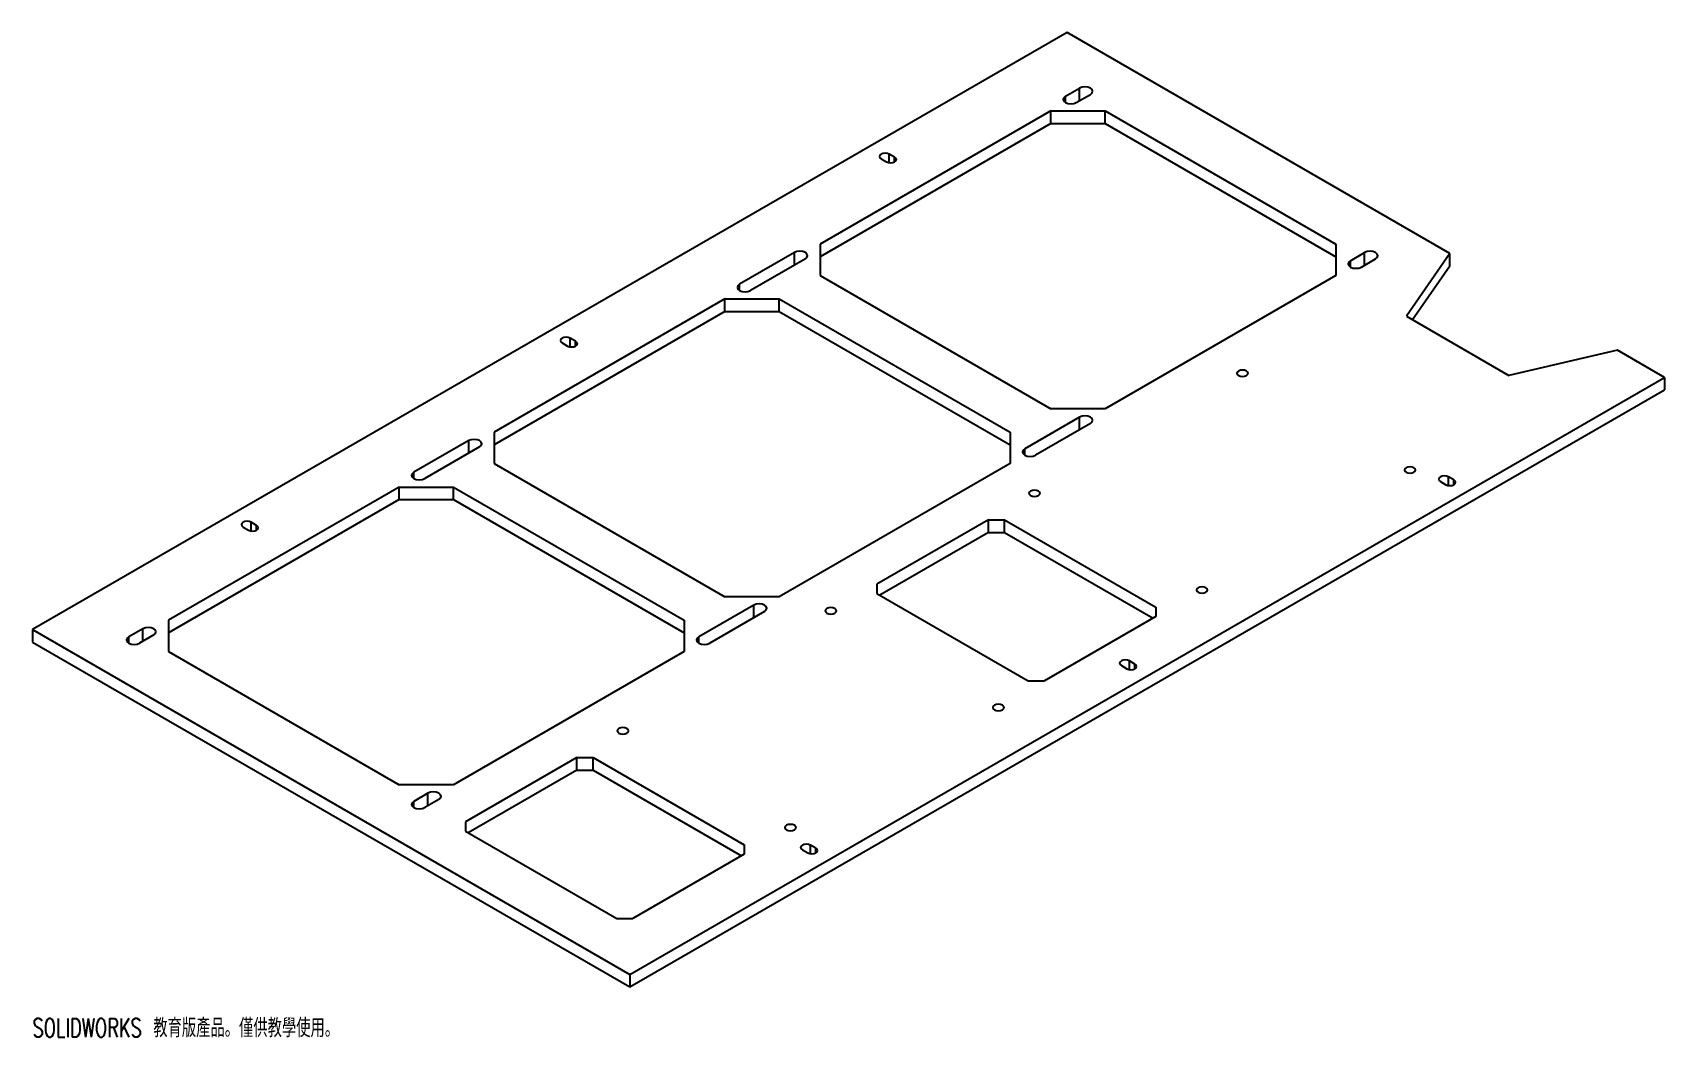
# Paper-space layout '_等角視' of a CAD drawing. Header units: millimetres. Extents: x -212 to 212, y -136 to 126.
import ezdxf

# ---------------------------------------------------------------- set-up
doc = ezdxf.new("R2010")
doc.units = ezdxf.units.MM
doc.styles.add('SLDTEXTSTYLE0', font='TXT', dxfattribs={"width": 0.7, "bigfont": 'bigfont'})

psp = doc.layouts.new('_等角視')

# ---------------------------------------------------------------- linework, layer by layer
at = {"color": 7, "linetype": 'Continuous', "lineweight": 25}
for p, q in [((56.92, 125.93), (-212.49, -29.59)), ((156.62, 68.37), (56.92, 125.93)), ((56.5, 109.36), (60.17, 111.48)), ((59.33, 107.73), (63, 109.85)), ((52.68, 105.52), (-7.42, 70.82)), ((52.68, 102.26), (-7.42, 67.56)), ((52.68, 105.52), (66.82, 105.52)), ((52.68, 102.26), (52.68, 105.52)), ((52.68, 102.26), (66.82, 102.26)), ((66.82, 105.52), (126.93, 70.82)), ((66.82, 102.26), (66.82, 105.52)), ((66.82, 102.26), (126.93, 67.56)), ((12.02, 93.48), (10.61, 94.3)), ((8.49, 93.07), (9.9, 92.25)), ((-14.07, 68.62), (-28.35, 60.37)), ((-7.42, 70.82), (-7.42, 62.66)), ((126.93, 70.82), (126.93, 62.66)), ((130.74, 66.5), (134.42, 68.62)), ((156.62, 68.37), (145.31, 52.05)), ((156.62, 65.11), (156.62, 68.37)), ((-11.24, 66.99), (-25.53, 58.74)), ((133.57, 64.86), (137.25, 66.99)), ((156.62, 65.11), (146.93, 51.11)), ((-7.42, 62.66), (52.68, 27.96)), ((126.93, 62.66), (66.82, 27.96)), ((-32.17, 56.54), (-92.28, 21.84)), ((-32.17, 56.54), (-18.03, 56.54)), ((-32.17, 53.27), (-32.17, 56.54)), ((-18.03, 56.54), (42.07, 21.84)), ((-18.03, 53.27), (-18.03, 56.54)), ((-32.17, 53.27), (-92.28, 18.57)), ((-32.17, 53.27), (-18.03, 53.27)), ((-18.03, 53.27), (42.07, 18.57)), ((145.31, 52.05), (171.98, 36.65)), ((-74.6, 45.11), (-73.19, 44.29)), ((-71.06, 45.52), (-72.48, 46.33)), ((200.27, 43.18), (171.98, 36.65)), ((212.49, 36.13), (200.27, 43.18)), ((-56.92, -119.4), (212.49, 36.13)), ((212.49, 36.13), (212.49, 32.86)), ((-56.92, -122.67), (212.49, 32.86)), ((60.17, 25.76), (45.89, 17.51)), ((66.82, 27.96), (52.68, 27.96)), ((-92.28, 21.84), (-92.28, 13.68)), ((42.07, 21.84), (42.07, 13.68)), ((63, 24.13), (48.72, 15.88)), ((-98.92, 19.64), (-113.21, 11.39)), ((-96.1, 18), (-110.38, 9.76)), ((-92.28, 13.68), (-32.17, -21.02)), ((42.07, 13.68), (-18.03, -21.02)), ((154.15, 8.98), (155.56, 8.16)), ((157.68, 9.39), (156.27, 10.21)), ((-117.03, 7.55), (-177.13, -27.15)), ((-117.03, 4.29), (-177.13, -30.41)), ((-117.03, 7.55), (-102.88, 7.55)), ((-117.03, 4.29), (-117.03, 7.55)), ((-117.03, 4.29), (-102.88, 4.29)), ((-102.88, 7.55), (-42.78, -27.15)), ((-102.88, 4.29), (-102.88, 7.55)), ((-102.88, 4.29), (-42.78, -30.41)), ((-157.68, -2.86), (-156.27, -3.67)), ((-154.15, -2.45), (-155.56, -1.63)), ((36.42, -1.02), (7.42, -17.76)), ((36.42, -1.02), (40.66, -1.02)), ((36.42, -4.29), (36.42, -1.02)), ((40.66, -1.02), (80.06, -23.77)), ((40.66, -4.29), (40.66, -1.02)), ((36.42, -4.29), (8.13, -20.61)), ((36.42, -4.29), (40.66, -4.29)), ((40.66, -4.29), (79.35, -26.62)), ((-18.03, -21.02), (-32.17, -21.02)), ((7.42, -17.76), (7.42, -20.21)), ((7.42, -20.21), (46.82, -42.95)), ((-24.68, -23.23), (-38.96, -31.47)), ((-21.85, -24.86), (-36.13, -33.1)), ((80.06, -23.77), (80.06, -26.21)), ((-212.49, -29.59), (-56.92, -119.4)), ((-212.49, -29.59), (-212.49, -32.86)), ((-183.78, -29.35), (-187.45, -31.47)), ((-177.13, -27.15), (-177.13, -35.31)), ((-42.78, -27.15), (-42.78, -35.31)), ((80.06, -26.21), (51.07, -42.95)), ((-212.49, -32.86), (-56.92, -122.67)), ((-180.95, -30.98), (-184.63, -33.1)), ((-177.13, -35.31), (-117.03, -70.01)), ((-42.78, -35.31), (-102.88, -70.01)), ((74.6, -38.57), (73.19, -37.76)), ((71.06, -38.98), (72.48, -39.8)), ((46.82, -42.95), (51.07, -42.95)), ((-70.78, -62.9), (-99.77, -79.64)), ((-70.78, -62.9), (-66.54, -62.9)), ((-70.78, -66.17), (-70.78, -62.9)), ((-66.54, -62.9), (-27.14, -85.65)), ((-66.54, -66.17), (-66.54, -62.9)), ((-70.78, -66.17), (-99.07, -82.5)), ((-70.78, -66.17), (-66.54, -66.17)), ((-66.54, -66.17), (-27.85, -88.51)), ((-102.88, -70.01), (-117.03, -70.01)), ((-109.53, -72.21), (-113.21, -74.33)), ((-106.7, -73.84), (-110.38, -75.97)), ((-99.77, -79.64), (-99.77, -82.09)), ((-99.77, -82.09), (-60.37, -104.83)), ((-27.14, -88.1), (-56.13, -104.83)), ((-27.14, -85.65), (-27.14, -88.1)), ((-12.02, -86.95), (-10.61, -87.76)), ((-8.49, -86.54), (-9.9, -85.72)), ((-60.37, -104.83), (-56.13, -104.83)), ((-56.92, -119.4), (-56.92, -122.67))]:
    psp.add_line(p, q, dxfattribs=at)
at = {"color": 8, "linetype": 'Continuous', "lineweight": 25}
for p, q in [((60.17, 108.22), (60.17, 111.48)), ((56.5, 107.73), (56.5, 109.36)), ((10.61, 92.03), (10.61, 94.3)), ((12.02, 92.25), (12.02, 93.48)), ((-14.07, 65.35), (-14.07, 68.62)), ((134.42, 65.35), (134.42, 68.62)), ((130.74, 64.86), (130.74, 66.5)), ((-28.35, 58.74), (-28.35, 60.37)), ((-72.48, 44.06), (-72.48, 46.33)), ((-71.06, 44.29), (-71.06, 45.52)), ((60.17, 22.49), (60.17, 25.76)), ((-98.92, 16.37), (-98.92, 19.64)), ((45.89, 15.88), (45.89, 17.51)), ((-113.21, 9.76), (-113.21, 11.39)), ((156.27, 7.94), (156.27, 10.21)), ((157.68, 8.16), (157.68, 9.39)), ((-155.56, -3.9), (-155.56, -1.63)), ((-154.15, -3.67), (-154.15, -2.45)), ((-24.68, -26.49), (-24.68, -23.23)), ((-183.78, -32.61), (-183.78, -29.35)), ((-187.45, -33.1), (-187.45, -31.47)), ((-38.96, -33.1), (-38.96, -31.47)), ((73.19, -40.03), (73.19, -37.76)), ((74.6, -39.8), (74.6, -38.57)), ((-109.53, -75.48), (-109.53, -72.21)), ((-113.21, -75.97), (-113.21, -74.33)), ((-9.9, -87.99), (-9.9, -85.72)), ((-8.49, -87.76), (-8.49, -86.54))]:
    psp.add_line(p, q, dxfattribs=at)
at = {"color": 7, "linetype": 'Continuous', "lineweight": 25, "flags": 128}
for points in [[(63, 109.85), (63.44, 110.22), (63.59, 110.66), (63.44, 111.11), (63, 111.48), (62.35, 111.73), (61.59, 111.82), (60.82, 111.73), (60.17, 111.48)], [(56.5, 109.36), (56.06, 108.98), (55.91, 108.54), (56.06, 108.1), (56.5, 107.73), (57.15, 107.48), (57.91, 107.39), (58.68, 107.48), (59.33, 107.73)], [(10.61, 94.3), (10.12, 94.48), (9.55, 94.55), (8.97, 94.48), (8.49, 94.3), (8.16, 94.01), (8.05, 93.68), (8.16, 93.35), (8.49, 93.07)], [(9.9, 92.25), (10.39, 92.07), (10.96, 92), (11.53, 92.07), (12.02, 92.25), (12.35, 92.54), (12.46, 92.87), (12.35, 93.2), (12.02, 93.48)], [(-11.24, 66.99), (-10.81, 67.36), (-10.66, 67.8), (-10.81, 68.25), (-11.24, 68.62), (-11.89, 68.87), (-12.66, 68.96), (-13.42, 68.87), (-14.07, 68.62)], [(137.25, 66.99), (137.68, 67.36), (137.84, 67.8), (137.68, 68.25), (137.25, 68.62), (136.6, 68.87), (135.84, 68.96), (135.07, 68.87), (134.42, 68.62)], [(130.74, 66.5), (130.31, 66.12), (130.16, 65.68), (130.31, 65.24), (130.74, 64.86), (131.39, 64.61), (132.16, 64.53), (132.92, 64.61), (133.57, 64.86)], [(-28.35, 60.37), (-28.79, 60), (-28.94, 59.56), (-28.79, 59.12), (-28.35, 58.74), (-27.71, 58.49), (-26.94, 58.4), (-26.18, 58.49), (-25.53, 58.74)], [(-72.48, 46.33), (-72.97, 46.52), (-73.54, 46.59), (-74.11, 46.52), (-74.6, 46.33), (-74.92, 46.05), (-75.04, 45.72), (-74.92, 45.39), (-74.6, 45.11)], [(-73.19, 44.29), (-72.7, 44.1), (-72.12, 44.04), (-71.55, 44.1), (-71.06, 44.29), (-70.74, 44.57), (-70.62, 44.9), (-70.74, 45.23), (-71.06, 45.52)], [(101.58, 36.6), (102.05, 36.41), (102.6, 36.35), (103.16, 36.41), (103.63, 36.6), (103.94, 36.87), (104.05, 37.19), (103.94, 37.51), (103.63, 37.78), (103.16, 37.96), (102.6, 38.02), (102.05, 37.96), (101.58, 37.78), (101.26, 37.51), (101.15, 37.19), (101.26, 36.87), (101.58, 36.6)], [(63, 24.13), (63.44, 24.5), (63.59, 24.94), (63.44, 25.38), (63, 25.76), (62.35, 26.01), (61.59, 26.1), (60.82, 26.01), (60.17, 25.76)], [(-96.1, 18), (-95.66, 18.38), (-95.51, 18.82), (-95.66, 19.26), (-96.1, 19.64), (-96.74, 19.89), (-97.51, 19.97), (-98.28, 19.89), (-98.92, 19.64)], [(45.89, 17.51), (45.46, 17.14), (45.31, 16.7), (45.46, 16.25), (45.89, 15.88), (46.54, 15.63), (47.31, 15.54), (48.07, 15.63), (48.72, 15.88)], [(145.22, 11.4), (145.69, 11.22), (146.24, 11.16), (146.8, 11.22), (147.27, 11.4), (147.58, 11.67), (147.69, 11.99), (147.58, 12.31), (147.27, 12.59), (146.8, 12.77), (146.24, 12.83), (145.69, 12.77), (145.22, 12.59), (144.9, 12.31), (144.79, 11.99), (144.9, 11.67), (145.22, 11.4)], [(-113.21, 11.39), (-113.64, 11.01), (-113.79, 10.57), (-113.64, 10.13), (-113.21, 9.76), (-112.56, 9.51), (-111.79, 9.42), (-111.03, 9.51), (-110.38, 9.76)], [(156.27, 10.21), (155.78, 10.39), (155.21, 10.46), (154.64, 10.39), (154.15, 10.21), (153.82, 9.92), (153.71, 9.59), (153.82, 9.26), (154.15, 8.98)], [(155.56, 8.16), (156.05, 7.98), (156.62, 7.91), (157.2, 7.98), (157.68, 8.16), (158.01, 8.45), (158.12, 8.78), (158.01, 9.11), (157.68, 9.39)], [(47.41, 5.33), (47.88, 5.15), (48.44, 5.08), (48.99, 5.15), (49.46, 5.33), (49.78, 5.6), (49.89, 5.92), (49.78, 6.24), (49.46, 6.51), (48.99, 6.69), (48.44, 6.76), (47.88, 6.69), (47.41, 6.51), (47.1, 6.24), (46.99, 5.92), (47.1, 5.6), (47.41, 5.33)], [(-155.56, -1.63), (-156.05, -1.44), (-156.62, -1.38), (-157.2, -1.44), (-157.68, -1.63), (-158.01, -1.91), (-158.12, -2.24), (-158.01, -2.58), (-157.68, -2.86)], [(-156.27, -3.67), (-155.78, -3.86), (-155.21, -3.93), (-154.64, -3.86), (-154.15, -3.67), (-153.82, -3.39), (-153.71, -3.06), (-153.82, -2.73), (-154.15, -2.45)], [(91.05, -19.87), (91.52, -20.05), (92.08, -20.11), (92.63, -20.05), (93.1, -19.87), (93.42, -19.6), (93.53, -19.27), (93.42, -18.95), (93.1, -18.68), (92.63, -18.5), (92.08, -18.44), (91.52, -18.5), (91.05, -18.68), (90.74, -18.95), (90.63, -19.27), (90.74, -19.6), (91.05, -19.87)], [(-21.85, -24.86), (-21.42, -24.48), (-21.26, -24.04), (-21.42, -23.6), (-21.85, -23.23), (-22.5, -22.98), (-23.26, -22.89), (-24.03, -22.98), (-24.68, -23.23)], [(-5.62, -25.29), (-5.15, -25.47), (-4.6, -25.53), (-4.04, -25.47), (-3.57, -25.29), (-3.26, -25.02), (-3.15, -24.7), (-3.26, -24.38), (-3.57, -24.1), (-4.04, -23.92), (-4.6, -23.86), (-5.15, -23.92), (-5.62, -24.1), (-5.94, -24.38), (-6.05, -24.7), (-5.94, -25.02), (-5.62, -25.29)], [(-180.95, -30.98), (-180.52, -30.61), (-180.36, -30.17), (-180.52, -29.72), (-180.95, -29.35), (-181.6, -29.1), (-182.36, -29.01), (-183.13, -29.1), (-183.78, -29.35)], [(-187.45, -31.47), (-187.89, -31.85), (-188.04, -32.29), (-187.89, -32.73), (-187.45, -33.1), (-186.81, -33.36), (-186.04, -33.44), (-185.27, -33.36), (-184.63, -33.1)], [(-38.96, -31.47), (-39.4, -31.85), (-39.55, -32.29), (-39.4, -32.73), (-38.96, -33.1), (-38.31, -33.36), (-37.55, -33.44), (-36.78, -33.36), (-36.13, -33.1)], [(73.19, -37.76), (72.7, -37.57), (72.12, -37.5), (71.55, -37.57), (71.06, -37.76), (70.74, -38.04), (70.62, -38.37), (70.74, -38.7), (71.06, -38.98)], [(72.48, -39.8), (72.97, -39.99), (73.54, -40.05), (74.11, -39.99), (74.6, -39.8), (74.92, -39.52), (75.04, -39.19), (74.92, -38.86), (74.6, -38.57)], [(38.02, -50.48), (38.49, -50.66), (39.05, -50.73), (39.6, -50.66), (40.07, -50.48), (40.39, -50.21), (40.5, -49.89), (40.39, -49.57), (40.07, -49.3), (39.6, -49.12), (39.05, -49.05), (38.49, -49.12), (38.02, -49.3), (37.71, -49.57), (37.6, -49.89), (37.71, -50.21), (38.02, -50.48)], [(-59.79, -56.56), (-59.32, -56.74), (-58.76, -56.8), (-58.21, -56.74), (-57.74, -56.56), (-57.42, -56.28), (-57.31, -55.96), (-57.42, -55.64), (-57.74, -55.37), (-58.21, -55.19), (-58.76, -55.13), (-59.32, -55.19), (-59.79, -55.37), (-60.1, -55.64), (-60.21, -55.96), (-60.1, -56.28), (-59.79, -56.56)], [(-106.7, -73.84), (-106.27, -73.47), (-106.12, -73.03), (-106.27, -72.59), (-106.7, -72.21), (-107.35, -71.96), (-108.12, -71.87), (-108.88, -71.96), (-109.53, -72.21)], [(-113.21, -74.33), (-113.64, -74.71), (-113.79, -75.15), (-113.64, -75.59), (-113.21, -75.97), (-112.56, -76.22), (-111.79, -76.3), (-111.03, -76.22), (-110.38, -75.97)], [(-16.14, -81.75), (-15.67, -81.93), (-15.12, -82), (-14.56, -81.93), (-14.09, -81.75), (-13.78, -81.48), (-13.67, -81.16), (-13.78, -80.84), (-14.09, -80.57), (-14.56, -80.39), (-15.12, -80.32), (-15.67, -80.39), (-16.14, -80.57), (-16.46, -80.84), (-16.57, -81.16), (-16.46, -81.48), (-16.14, -81.75)], [(-9.9, -85.72), (-10.39, -85.53), (-10.96, -85.47), (-11.53, -85.53), (-12.02, -85.72), (-12.35, -86), (-12.46, -86.33), (-12.35, -86.67), (-12.02, -86.95)], [(-10.61, -87.76), (-10.12, -87.95), (-9.55, -88.02), (-8.97, -87.95), (-8.49, -87.76), (-8.16, -87.48), (-8.05, -87.15), (-8.16, -86.82), (-8.49, -86.54)]]:
    psp.add_lwpolyline(points, dxfattribs=at)

# ---------------------------------------------------------------- texts
at = {"color": 7, "linetype": 'Continuous', "insert": (-212.49, -130.94), "char_height": 4.8336, "attachment_point": 1, "style": 'SLDTEXTSTYLE0'}
psp.add_mtext('SOLIDWORKS 教育版產品。僅供教學使用。', dxfattribs=at)

doc.saveas('drawing.dxf')
